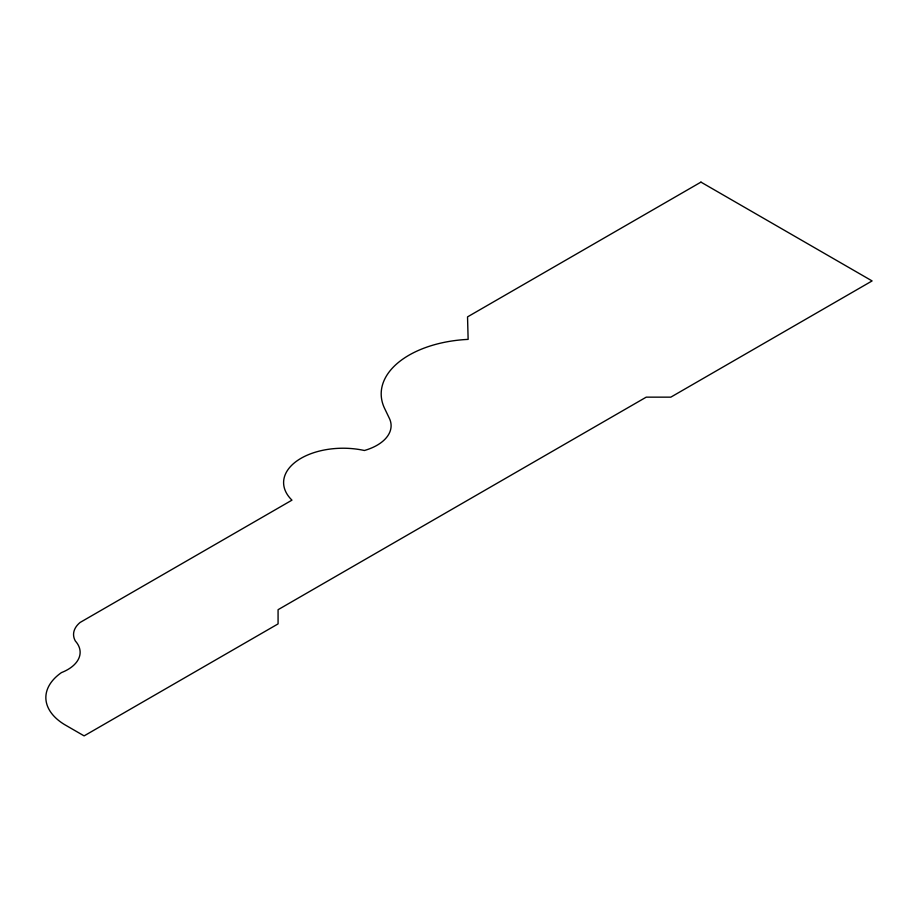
<?xml version="1.0" encoding="UTF-8"?>
<svg xmlns="http://www.w3.org/2000/svg" width="918" height="918" viewBox="0 0 918 918"><rect width="100%" height="100%" fill="white"/><g stroke="black" fill="none" stroke-linecap="round" stroke-linejoin="round"><path stroke-width="1.38" d="M700.95 182.12L467.537 316.882L468.134 339.385A94.726 54.69 0 0 0 384.378 407.948L389.266 418.126A47.851 27.632 0 0 1 364.389 450.497A59.521 34.368 0 0 0 297.604 460.446A59.521 34.368 0 0 0 291.958 500.149L80.118 622.45A36.445 21.034 0 0 0 75.391 641.062A42.389 24.476 0 0 1 61.449 672.596A67.84 39.164 0 0 0 64.662 724.646L84.112 735.88L278.074 623.896L278.074 609.701L646.238 397.15L670.817 397.15L872.1 280.931L700.95 182.12"/></g></svg>
